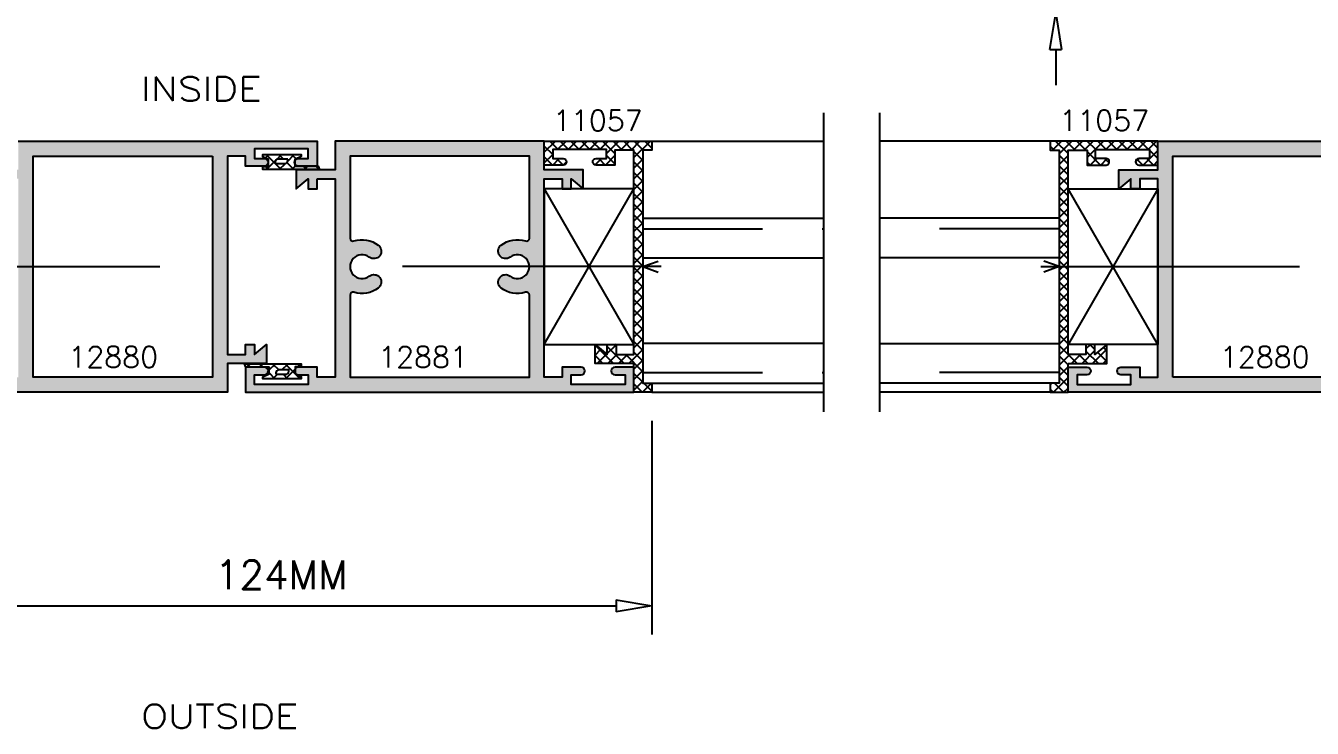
# Model space of a CAD drawing. Header units: centimetres. Extents: x -10126 to 3518, y -12053 to -9298.
# Drawn here: x 2364 to 2932, y -11195 to -10885 of the extents above; entities that cross this region are included whole.
import ezdxf
from ezdxf.enums import TextEntityAlignment as Align

# ---------------------------------------------------------------- set-up
doc = ezdxf.new("R2010")
doc.units = ezdxf.units.CM
doc.header["$LTSCALE"] = 100
doc.header["$MEASUREMENT"] = 0
doc.header["$PDMODE"] = 1
doc.linetypes.add('CENTER', pattern=[2, 1.25, -0.25, 0.25, -0.25])
doc.linetypes.add('DASHED', pattern=[0.75, 0.5, -0.25])
doc.layers.add('DEFPOINT', color=7, linetype='Continuous', plot=False)
doc.layers.add('TEXT', color=3, linetype='Continuous')
doc.layers.add('WINDOW', color=1, linetype='Continuous')
doc.layers.get('0').freeze()
doc.styles.add('ALUM18', font='romans.shx', dxfattribs={"width": 0.8, "height": 18})
doc.styles.add('ROMANS', font='romans')
doc.dimstyles.new('ALUM18', dxfattribs={"dimtxt": 18, "dimasz": 25, "dimexe": 12, "dimexo": 12, "dimgap": 7, "dimtad": 1, "dimlfac": 0.2, "dimdsep": 46, "dimtxsty": 'ALUM18', "dimblk1": 'CLOSEDBLANK', "dimblk2": 'CLOSEDBLANK', "dimsah": 1, "dimcen": 2.5, "dimclrd": 1, "dimclre": 1, "dimclrt": 3, "dimadec": 0, "dimazin": 0, "dimtfac": 1, "dimtofl": 0, "dimtmove": 1, "dimatfit": 3, "dimldrblk": 'CLOSEDBLANK', "dimfxl": 1, "dimtolj": 1, "dimtzin": 0, "dimarcsym": 0})
pattern_1 = [(314.9999999999999, (-2809.984550866036, 323.7678365984884), (2.651650429449554, 2.651650429449552), []), (44.99999999999999, (-2809.984550866036, 323.7678365984884), (-2.651650429449552, 2.651650429449555), [])]

# ---------------------------------------------------------------- blocks, each defined once
blk = doc.blocks.new('ARO')
at = {"color": 1, "linetype": 'CENTER'}
blk.add_line((2.842170943040401e-14, -3.067310509961317), (2.842170943040401e-14, 40.19827310055871), dxfattribs=at)
at = {"color": 1, "linetype": 'Continuous'}
for q in [(-0.9140273429306944, -2.552750716867024), (0.9140273429307513, -2.552750716867024)]:
    blk.add_line((2.842170943040401e-14, 0), q, dxfattribs=at)
blk = doc.blocks.new('11057')
blk.add_lwpolyline([(19.56915131221356, 0.1911317212763777), (19.56915131221356, 6.691131721276378), (16.36915131221357, 6.691131721276378), (18.06915131221359, 4.691131721276378), (16.36915131221352, 4.691131721276378), (16.36915131221357, 3.191131721276378), (18.06915131221356, 3.191131721276406), (18.06915131221356, 0.1911317212763777), (-16.1308486877864, 0.1911317212763777), (-16.13084868778637, 3.391131721276366), (-13.63136101949968, 3.391131721276366), (-13.63136101949968, 6.541131721276344, 1), (-14.73136101949967, 6.541131721276344), (-14.73136101949967, 4.791131721276372), (-16.23136101949967, 4.791131721276372), (-16.23136101949967, 9.291131721276344), (-16.23136101949967, 13.79113172127637), (-14.73136101949967, 13.79113172127637), (-14.73136101949967, 12.04113172127634, 1), (-13.63136101949965, 12.04113172127634), (-13.63136101949968, 15.19113172127638), (-17.6308486877864, 15.19113172127638), (-17.6308486877864, -2.808868278723622), (-16.13084868778643, -2.808868278723622), (-16.13084868778643, -1.308868278723622), (22.86915131221363, -1.308868278723622), (22.86915131221363, -2.808868278723622), (24.36915131221357, -2.808868278723622), (24.36915131221357, 0.1911317212763777)], format="xyb", close=True)
blk = doc.blocks.new('_CLOSEDBLANK')
at = {"color": 0, "linetype": 'ByBlock'}
for p, q in [((-1, 0.1666666666666667), (0, 0)), ((-1, 0.1666666666666667), (-1, -0.1666666666666667)), ((0, 0), (-1, -0.1666666666666667))]:
    blk.add_line(p, q, dxfattribs=at)
blk = doc.blocks.new('*D53')
at = {"color": 1, "lineweight": -2, "transparency": 16777216}
for p, q in [((507.1733595942205, 203.7181262749491), (507.1733595942205, 114.398125451653)), ((817.1733595942205, 203.7181262749491), (817.1733595942205, 114.398125451653)), ((522.1733595942205, 126.398125451653), (802.1733595942205, 126.398125451653))]:
    blk.add_line(p, q, dxfattribs=at)
at = {"layer": 'DEFPOINT', "color": 0, "transparency": 16777216}
for p in [(507.1733595942205, 215.7181262749491), (817.1733595942205, 215.7181262749491), (817.1733595942205, 126.398125451653)]:
    blk.add_point(p, dxfattribs=at)
at = {"color": 1, "lineweight": -2, "transparency": 16777216, "xscale": 15, "yscale": 15, "zscale": 15, "rotation": 180}
blk.add_blockref('_CLOSEDBLANK', (507.1733595942205, 126.398125451653), dxfattribs=at)
at = {"color": 1, "lineweight": -2, "transparency": 16777216, "xscale": 15, "yscale": 15, "zscale": 15}
blk.add_blockref('_CLOSEDBLANK', (817.1733595942205, 126.398125451653), dxfattribs=at)
at = {"color": 3, "transparency": 16777216, "insert": (662.1733595942205, 139.398125451653), "char_height": 12, "attachment_point": 5, "style": 'ROMANS'}
blk.add_mtext('\\A1;124MM', dxfattribs=at)
blk = doc.blocks.new('*D47')
at = {"color": 1, "lineweight": -2, "transparency": 16777216}
for p, q in [((986.0211488488567, 419.0568955038052), (986.0211488488567, 434.0568955038052)), ((1026.521148848857, 401.2068955038052), (1026.521148848857, 432.9211812180909)), ((923.9223294092662, 404.0568955038052), (998.0211488488567, 404.0568955038052)), ((986.0211488488567, 404.0568955038052), (986.0211488488567, 374.0568955038052)), ((986.0211488488567, 389.0568955038052), (1026.521148848857, 401.2068955038052)), ((986.0461733889388, 374.0568955038052), (998.0211488488567, 374.0568955038052)), ((986.0211488488567, 359.0568955038052), (986.0211488488567, 344.0568955038052))]:
    blk.add_line(p, q, dxfattribs=at)
at = {"layer": 'DEFPOINT', "color": 0, "transparency": 16777216}
for p in [(911.9223294092662, 404.0568955038052), (974.0461733889388, 374.0568955038052), (986.0211488488567, 374.0568955038052)]:
    blk.add_point(p, dxfattribs=at)
at = {"color": 1, "lineweight": -2, "transparency": 16777216, "xscale": 15, "yscale": 15, "zscale": 15}
for p, rotation in [((986.0211488488567, 404.0568955038052), 270), ((986.0211488488567, 374.0568955038052), 90)]:
    blk.add_blockref('_CLOSEDBLANK', p, dxfattribs=dict(at, rotation=rotation))
at = {"color": 3, "transparency": 16777216, "insert": (1013.521148848857, 417.0640383609482), "char_height": 12, "attachment_point": 5, "rotation": 90, "style": 'ROMANS'}
blk.add_mtext('\\A1;12', dxfattribs=at)
blk = doc.blocks.new('A$C28501ABB')
h = blk.add_hatch(color=256)
edge = h.paths.add_edge_path()
edge.add_line((614.6733595942205, 215.7181262749491), (514.6733595942205, 215.7181262749491))
edge.add_line((514.6733595942205, 215.7181262749491), (514.6733595942205, 226.2181262749491))
edge.add_line((514.6733595942205, 226.2181262749491), (522.5483620196756, 226.2181262749455))
edge.add_arc((522.5483595942187, 224.5931262749477), 1.624999999999565, -89.9999385179716, 89.99991448095972, ccw=False)
edge.add_line((522.5483613379474, 222.9681262749491), (518.4233595942205, 222.9681262749491))
edge.add_line((518.4233595942205, 222.9681262749491), (518.4233595942205, 218.9681262749491))
edge.add_line((518.4233595942205, 218.9681262749491), (529.6733595942205, 218.9681262749491))
edge.add_line((529.6733595942205, 218.9681262749491), (540.9233595942205, 218.9681262749491))
edge.add_line((540.9233595942205, 218.9681262749491), (540.9233595942205, 222.9681262749491))
edge.add_line((540.9233595942205, 222.9681262749491), (536.7983578504936, 222.9681262749491))
edge.add_arc((536.7983595942223, 224.5931262749477), 1.624999999999543, 90.00008551904028, 269.9999385179716, ccw=False)
edge.add_line((536.7983571687655, 226.2181262749455), (544.6733595942205, 226.2181262749491))
edge.add_line((544.6733595942205, 226.2181262749491), (544.6733595942205, 221.9681262749491))
edge.add_line((544.6733595942205, 221.9681262749491), (552.1733595942205, 221.9681262749491))
edge.add_line((552.1733595942205, 221.9681262749491), (552.1733595942205, 304.9681262749491))
edge.add_line((552.1733595942205, 304.9681262749491), (544.6733595942205, 304.9681262749491))
edge.add_line((544.6733595942205, 304.9681262749491), (544.6733595942205, 300.7181262749491))
edge.add_line((544.6733595942205, 300.7181262749491), (540.9233595942205, 300.7181262749491))
edge.add_line((540.9233595942205, 300.7181262749491), (540.9233595942205, 304.9681262749491))
edge.add_line((540.9233595942205, 304.9681262749491), (535.9233595942205, 300.7181262749455))
edge.add_line((535.9233595942205, 300.7181262749455), (535.9233595942205, 308.7181262749455))
edge.add_line((535.9233595942205, 308.7181262749455), (552.1733595942205, 308.7181262749491))
edge.add_line((552.1733595942205, 308.7181262749491), (552.1733595942205, 320.7181262749491))
edge.add_line((552.1733595942205, 320.7181262749491), (614.6733595942205, 320.7181262749455))
edge.add_line((614.6733595942205, 320.7181262749455), (677.1733595942205, 320.7181262749491))
edge.add_line((677.1733595942205, 320.7181262749491), (677.1733595942205, 310.2181262749491))
edge.add_line((677.1733595942205, 310.2181262749491), (669.2983571687655, 310.2181262749491))
edge.add_arc((669.2983595942223, 311.8431262749486), 1.625000000001355, 90.0000614820284, 269.9999144809597, ccw=False)
edge.add_line((669.2983578504936, 313.4681262749491), (673.4233595942205, 313.4681262749491))
edge.add_line((673.4233595942205, 313.4681262749491), (673.4233595942205, 317.4681262749491))
edge.add_line((673.4233595942205, 317.4681262749491), (662.1733595942205, 317.4681262749491))
edge.add_line((662.1733595942205, 317.4681262749491), (650.9233595942205, 317.4681262749491))
edge.add_line((650.9233595942205, 317.4681262749491), (650.9233595942205, 313.4681262749491))
edge.add_line((650.9233595942205, 313.4681262749491), (655.0483613379474, 313.4681262749491))
edge.add_arc((655.0483595942187, 311.8431262749486), 1.62500000000139, -89.99991448095972, 89.9999385179716, ccw=False)
edge.add_line((655.0483620196756, 310.2181262749491), (647.1733595942205, 310.2181262749455))
edge.add_line((647.1733595942205, 310.2181262749455), (647.1733595942205, 314.4681262749455))
edge.add_line((647.1733595942205, 314.4681262749455), (639.6733595942205, 314.4681262749455))
edge.add_line((639.6733595942205, 314.4681262749455), (639.6733595942205, 231.4681262749455))
edge.add_line((639.6733595942205, 231.4681262749455), (647.1733595942205, 231.4681262749455))
edge.add_line((647.1733595942205, 231.4681262749455), (647.1733595942205, 235.7181262749455))
edge.add_line((647.1733595942205, 235.7181262749455), (650.9233595942205, 235.7181262749491))
edge.add_line((650.9233595942205, 235.7181262749491), (650.9233595942205, 231.4681262749491))
edge.add_line((650.9233595942205, 231.4681262749491), (655.9233595942205, 235.7181262749491))
edge.add_line((655.9233595942205, 235.7181262749491), (655.9233595942205, 227.7181262749491))
edge.add_line((655.9233595942205, 227.7181262749491), (639.6733595942205, 227.7181262749455))
edge.add_line((639.6733595942205, 227.7181262749455), (639.6733595942205, 215.7181262749491))
edge.add_line((639.6733595942205, 215.7181262749491), (614.6733595942205, 215.7181262749491))
h.paths.add_polyline_path([(633.4233595942205, 314.4681262749455), (633.4233595942205, 221.9681262749491), (614.6733595942205, 221.9681262749491), (558.4233595942205, 221.9681262749491), (558.4233595942205, 314.4681262749491), (614.6733595942205, 314.4681262749455)], flags=16)
h = blk.add_hatch(color=256)
edge = h.paths.add_edge_path(flags=16)
edge.add_arc((700.8560501226111, 274.6744556617751), 3.124999999996565, -127.3801350518932, 52.619859667004675, ccw=False)
edge.add_arc((695.9233595942227, 268.2181262749526), 5.000000000003648, 52.6198649479257, 307.3801363632215)
edge.add_arc((700.8560501226086, 261.7617968881196), 3.125000000003144, -52.619864947891074, 127.38013295390621, ccw=False)
edge.add_arc((695.9233595942203, 268.2181262749575), 11.25000000001535, 252.5423968763038, 307.3801350519859, ccw=False)
edge.add_arc((692.1733595942196, 256.2938862572307), 1.249999999999152, 72.54239687622199, 179.9999999999453)
edge.add_line((690.9233595942205, 256.2938862572319), (690.9233595942205, 221.9681262749491))
edge.add_line((690.9233595942205, 221.9681262749491), (709.6733595942205, 221.9681262749491))
edge.add_line((709.6733595942205, 221.9681262749491), (765.9233595942205, 221.9681262749491))
edge.add_line((765.9233595942205, 221.9681262749491), (765.9233595942205, 256.2938862572319))
edge.add_arc((764.6733595942227, 256.2938862572288), 1.24999999999784, 1.38092050938149e-10, 107.4576031238577)
edge.add_arc((760.9233595942208, 268.2181262749539), 11.25000000001539, 232.61986494801408, 287.45760312369623, ccw=False)
edge.add_arc((755.9906690658324, 261.761796888116), 3.125000000003157, 52.61986704609387, 232.6198649478911, ccw=False)
edge.add_arc((760.9233595942184, 268.2181262749489), 5.000000000003668, 232.6198636367785, 487.3801350520742)
edge.add_arc((755.9906690658299, 274.6744556617715), 3.124999999996459, 127.3801403329953, 307.38013505189315, ccw=False)
edge.add_arc((760.9233595942137, 268.2181262749393), 11.25000000000147, 72.5423968762438, 127.3801365188979, ccw=False)
edge.add_arc((764.6733595942201, 280.1423662926512), 1.250000000000478, 252.5423968763066, 360.0000000000286)
edge.add_line((765.9233595942205, 280.1423662926518), (765.9233595942205, 314.4681262749491))
edge.add_line((765.9233595942205, 314.4681262749491), (709.6733595942205, 314.4681262749491))
edge.add_line((709.6733595942205, 314.4681262749491), (690.9233595942205, 314.4681262749491))
edge.add_line((690.9233595942205, 314.4681262749491), (690.9233595942205, 280.1423662926518))
edge.add_arc((692.1733595942196, 280.142366292653), 1.249999999999091, 180.0000000000547, 287.457603123778)
edge.add_arc((695.9233595942273, 268.218126274943), 11.25000000000145, 52.61986348110207, 107.4576031237562, ccw=False)
edge = h.paths.add_edge_path()
edge.add_line((677.1733595942205, 304.9681262749491), (684.6733595942205, 304.9681262749491))
edge.add_line((684.6733595942205, 304.9681262749491), (684.6733595942205, 221.9681262749491))
edge.add_line((684.6733595942205, 221.9681262749491), (677.1733595942205, 221.9681262749491))
edge.add_line((677.1733595942205, 221.9681262749491), (677.1733595942205, 226.2181262749491))
edge.add_line((677.1733595942205, 226.2181262749491), (669.2983571687655, 226.2181262749491))
edge.add_arc((669.2983595942223, 224.5931262749495), 1.625000000001384, 90.00008551904025, 269.9999385179716)
edge.add_line((669.2983578504936, 222.9681262749491), (673.4233595942205, 222.9681262749491))
edge.add_line((673.4233595942205, 222.9681262749491), (673.4233595942205, 218.9681262749491))
edge.add_line((673.4233595942205, 218.9681262749491), (662.1733595942205, 218.9681262749491))
edge.add_line((662.1733595942205, 218.9681262749491), (650.9233595942205, 218.9681262749491))
edge.add_line((650.9233595942205, 218.9681262749491), (650.9233595942205, 222.9681262749491))
edge.add_line((650.9233595942205, 222.9681262749491), (655.0483613379474, 222.9681262749491))
edge.add_arc((655.0483595942187, 224.5931262749495), 1.625000000001362, 270.0000614820284, 449.9999144809597)
edge.add_line((655.0483620196756, 226.2181262749491), (647.1733595942205, 226.2181262749455))
edge.add_line((647.1733595942205, 226.2181262749455), (647.1733595942205, 215.7181262749491))
edge.add_line((647.1733595942205, 215.7181262749491), (709.6733595942205, 215.7181262749491))
edge.add_line((709.6733595942205, 215.7181262749491), (809.6733595942205, 215.7181262749491))
edge.add_line((809.6733595942205, 215.7181262749491), (809.6733595942205, 226.2181262749491))
edge.add_line((809.6733595942205, 226.2181262749491), (801.7983571687655, 226.2181262749491))
edge.add_arc((801.7983595942223, 224.5931262749495), 1.625000000001384, 90.00008551904025, 269.9999385179716)
edge.add_line((801.7983578504936, 222.9681262749491), (805.9233595942205, 222.9681262749491))
edge.add_line((805.9233595942205, 222.9681262749491), (805.9233595942205, 218.9681262749491))
edge.add_line((805.9233595942205, 218.9681262749491), (794.6733595942205, 218.9681262749491))
edge.add_line((794.6733595942205, 218.9681262749491), (783.4233595942205, 218.9681262749491))
edge.add_line((783.4233595942205, 218.9681262749491), (783.4233595942205, 222.9681262749491))
edge.add_line((783.4233595942205, 222.9681262749491), (787.5483613379474, 222.9681262749491))
edge.add_arc((787.5483595942187, 224.5931262749495), 1.625000000001362, 270.0000614820284, 449.9999144809597)
edge.add_line((787.5483620196756, 226.2181262749491), (779.6733595942205, 226.2181262749491))
edge.add_line((779.6733595942205, 226.2181262749491), (779.6733595942205, 221.9681262749491))
edge.add_line((779.6733595942205, 221.9681262749491), (772.1733595942205, 221.9681262749491))
edge.add_line((772.1733595942205, 221.9681262749491), (772.1733595942205, 304.9681262749491))
edge.add_line((772.1733595942205, 304.9681262749491), (779.6733595942205, 304.9681262749491))
edge.add_line((779.6733595942205, 304.9681262749491), (779.6733595942205, 300.7181262749491))
edge.add_line((779.6733595942205, 300.7181262749491), (783.4233595942205, 300.7181262749491))
edge.add_line((783.4233595942205, 300.7181262749491), (783.4233595942205, 304.9681262749491))
edge.add_line((783.4233595942205, 304.9681262749491), (788.4233595942205, 300.7181262749491))
edge.add_line((788.4233595942205, 300.7181262749491), (788.4233595942205, 308.7181262749491))
edge.add_line((788.4233595942205, 308.7181262749491), (772.1733595942205, 308.7181262749491))
edge.add_line((772.1733595942205, 308.7181262749491), (772.1733595942205, 320.7181262749491))
edge.add_line((772.1733595942205, 320.7181262749491), (709.6733595942205, 320.7181262749491))
edge.add_line((709.6733595942205, 320.7181262749491), (684.6733595942205, 320.7181262749491))
edge.add_line((684.6733595942205, 320.7181262749491), (684.6733595942205, 308.7181262749491))
edge.add_line((684.6733595942205, 308.7181262749491), (668.4233595942205, 308.7181262749491))
edge.add_line((668.4233595942205, 308.7181262749491), (668.4233595942205, 300.7181262749491))
edge.add_line((668.4233595942205, 300.7181262749491), (673.4233595942205, 304.9681262749491))
edge.add_line((673.4233595942205, 304.9681262749491), (673.4233595942205, 300.7181262749491))
edge.add_line((673.4233595942205, 300.7181262749491), (677.1733595942205, 300.7181262749491))
edge.add_line((677.1733595942205, 300.7181262749491), (677.1733595942205, 304.9681262749491))
h = blk.add_hatch()
h.set_pattern_fill('ANSI37', color=41, scale=25, angle=-1.343291549938327e-14, style=0)
h.set_pattern_definition([(44.99999999999999, (-2526.388313559903, 987.2342237603461), (-2.20970869120796, 2.209708691207962), []), (135, (-2526.388313559903, 987.2342237603461), (-2.209708691207962, -2.20970869120796), [])])
edge = h.paths.add_edge_path()
edge.add_line((809.6733595942146, 227.7181262749446), (793.4233595942146, 227.7181262749446))
edge.add_line((793.4233595942146, 227.7181262749446), (793.4233595942146, 235.7181262749446))
edge.add_line((793.4233595942146, 235.7181262749446), (798.4233595942146, 231.4681262749445))
edge.add_line((798.4233595942146, 231.4681262749445), (798.4233595942146, 235.7181262749447))
edge.add_line((798.4233595942146, 235.7181262749447), (802.1733595942146, 235.7181262749446))
edge.add_line((802.1733595942146, 235.7181262749446), (802.1733595942145, 231.4681262749446))
edge.add_line((802.1733595942145, 231.4681262749446), (809.6733595942146, 231.4681262749446))
edge.add_line((809.6733595942146, 231.4681262749446), (809.6733595942146, 316.9681262749445))
edge.add_line((809.6733595942146, 316.9681262749445), (801.6733595942146, 316.9681262749444))
edge.add_line((801.6733595942146, 316.9681262749444), (801.6733595942146, 310.7194071042277))
edge.add_line((801.6733595942146, 310.7194071042277), (793.7983595942146, 310.7194071042277))
edge.add_arc((793.7983595942146, 312.0944071042277), 1.375, 90, 270, ccw=False)
edge.add_line((793.7983595942146, 313.4694071042277), (798.1733595942146, 313.4694071042277))
edge.add_line((798.1733595942146, 313.4694071042277), (798.1733595942146, 317.2194071042277))
edge.add_line((798.1733595942146, 317.2194071042277), (786.9233595942146, 317.2194071042277))
edge.add_line((786.9233595942146, 317.2194071042277), (775.6733595942146, 317.2194071042277))
edge.add_line((775.6733595942146, 317.2194071042277), (775.6733595942146, 313.4694071042277))
edge.add_line((775.6733595942146, 313.4694071042277), (780.0483595942146, 313.4694071042277))
edge.add_arc((780.0483595942146, 312.0944071042277), 1.375, -90, 90, ccw=False)
edge.add_line((780.0483595942146, 310.7194071042276), (772.1733595942146, 310.7194071042277))
edge.add_line((772.1733595942146, 310.7194071042277), (772.1733595942146, 320.7181262749445))
edge.add_line((772.1733595942146, 320.7181262749445), (817.1733595942146, 320.7181262749445))
edge.add_line((817.1733595942146, 320.7181262749445), (817.1733595942146, 316.9681262749446))
edge.add_line((817.1733595942146, 316.9681262749446), (813.4233595942146, 316.9681262749446))
edge.add_line((813.4233595942146, 316.9681262749446), (813.4233595942146, 219.4681262749444))
edge.add_line((813.4233595942146, 219.4681262749444), (817.1733595942146, 219.4681262749444))
edge.add_line((817.1733595942146, 219.4681262749444), (817.1733595942146, 215.7181262749446))
edge.add_line((817.1733595942146, 215.7181262749446), (809.6733595942146, 215.7181262749446))
edge.add_line((809.6733595942146, 215.7181262749446), (809.6733595942146, 227.7181262749446))
h = blk.add_hatch()
h.set_pattern_fill('ANSI37', color=41, scale=25, angle=-1.343291549938327e-14, style=0)
h.set_pattern_definition([(44.99999999999999, (-2637.43065406158, 987.2342237603461), (-2.20970869120796, 2.209708691207962), []), (135, (-2637.43065406158, 987.2342237603461), (-2.209708691207962, -2.20970869120796), [])])
edge = h.paths.add_edge_path()
edge.add_line((991.2007904514671, 227.718126274941), (1007.450790451467, 227.7181262749409))
edge.add_line((1007.450790451467, 227.7181262749409), (1007.450790451467, 235.7181262749409))
edge.add_line((1007.450790451467, 235.7181262749409), (1002.450790451467, 231.4681262749409))
edge.add_line((1002.450790451467, 231.4681262749409), (1002.450790451467, 235.7181262749411))
edge.add_line((1002.450790451467, 235.7181262749411), (998.7007904514671, 235.7181262749409))
edge.add_line((998.7007904514671, 235.7181262749409), (998.7007904514672, 231.468126274941))
edge.add_line((998.7007904514672, 231.468126274941), (991.2007904514671, 231.468126274941))
edge.add_line((991.2007904514671, 231.468126274941), (991.2007904514671, 316.9681262749409))
edge.add_line((991.2007904514671, 316.9681262749409), (999.2007904514671, 316.9681262749408))
edge.add_line((999.2007904514671, 316.9681262749408), (999.2007904514671, 310.719407104224))
edge.add_line((999.2007904514671, 310.719407104224), (1007.075790451467, 310.719407104224))
edge.add_arc((1007.075790451467, 312.094407104224), 1.375, 270, 450)
edge.add_line((1007.075790451467, 313.469407104224), (1002.700790451467, 313.469407104224))
edge.add_line((1002.700790451467, 313.469407104224), (1002.700790451467, 317.219407104224))
edge.add_line((1002.700790451467, 317.219407104224), (1013.950790451467, 317.219407104224))
edge.add_line((1013.950790451467, 317.219407104224), (1025.200790451467, 317.219407104224))
edge.add_line((1025.200790451467, 317.219407104224), (1025.200790451467, 313.469407104224))
edge.add_line((1025.200790451467, 313.469407104224), (1020.825790451467, 313.469407104224))
edge.add_arc((1020.825790451467, 312.094407104224), 1.375, 90, 270)
edge.add_line((1020.825790451467, 310.719407104224), (1028.700790451467, 310.719407104224))
edge.add_line((1028.700790451467, 310.719407104224), (1028.700790451467, 320.7181262749409))
edge.add_line((1028.700790451467, 320.7181262749409), (983.7007904514671, 320.7181262749409))
edge.add_line((983.7007904514671, 320.7181262749409), (983.7007904514671, 316.9681262749409))
edge.add_line((983.7007904514671, 316.9681262749409), (987.4507904514671, 316.9681262749409))
edge.add_line((987.4507904514671, 316.9681262749409), (987.4507904514671, 219.4681262749408))
edge.add_line((987.4507904514671, 219.4681262749408), (983.7007904514671, 219.4681262749408))
edge.add_line((983.7007904514671, 219.4681262749408), (983.7007904514671, 215.7181262749409))
edge.add_line((983.7007904514671, 215.7181262749409), (991.2007904514671, 215.7181262749409))
edge.add_line((991.2007904514671, 215.7181262749409), (991.2007904514671, 227.718126274941))
h = blk.add_hatch(color=256)
h.paths.add_polyline_path([(1034.950790451461, 221.9681262749491), (1034.950790451461, 314.4681262749491), (1053.700790451461, 314.4681262749491), (1109.950790451461, 314.4681262749491), (1109.950790451461, 221.9681262749491), (1053.700790451461, 221.9681262749491)], flags=16)
edge = h.paths.add_edge_path()
edge.add_line((1053.700790451461, 320.7181262749491), (1153.700790451461, 320.7181262749491))
edge.add_line((1153.700790451461, 320.7181262749491), (1153.700790451461, 310.2181262749491))
edge.add_line((1153.700790451461, 310.2181262749491), (1145.825788026064, 310.2181262749491))
edge.add_arc((1145.825790451492, 311.8431262749486), 1.625000000001355, 90.0000614830546, 269.9999144819859, ccw=False)
edge.add_line((1145.825788707734, 313.4681262749491), (1149.950790451461, 313.4681262749491))
edge.add_line((1149.950790451461, 313.4681262749491), (1149.950790451461, 317.4681262749491))
edge.add_line((1149.950790451461, 317.4681262749491), (1138.700790451461, 317.4681262749491))
edge.add_line((1138.700790451461, 317.4681262749491), (1127.450790451461, 317.4681262749491))
edge.add_line((1127.450790451461, 317.4681262749491), (1127.450790451461, 313.4681262749491))
edge.add_line((1127.450790451461, 313.4681262749491), (1131.575792195246, 313.4681262749491))
edge.add_arc((1131.575790451489, 311.8431262749486), 1.62500000000139, -89.99991448198591, 89.99993851694552, ccw=False)
edge.add_line((1131.575792876916, 310.2181262749491), (1123.700790451461, 310.2181262749491))
edge.add_line((1123.700790451461, 310.2181262749491), (1123.700790451461, 314.4681262749491))
edge.add_line((1123.700790451461, 314.4681262749491), (1116.200790451461, 314.4681262749491))
edge.add_line((1116.200790451461, 314.4681262749491), (1116.200790451461, 231.4681262749491))
edge.add_line((1116.200790451461, 231.4681262749491), (1123.700790451461, 231.4681262749491))
edge.add_line((1123.700790451461, 231.4681262749491), (1123.700790451461, 235.7181262749491))
edge.add_line((1123.700790451461, 235.7181262749491), (1127.450790451461, 235.7181262749491))
edge.add_line((1127.450790451461, 235.7181262749491), (1127.450790451461, 231.4681262749491))
edge.add_line((1127.450790451461, 231.4681262749491), (1132.450790451461, 235.7181262749491))
edge.add_line((1132.450790451461, 235.7181262749491), (1132.450790451461, 227.7181262749491))
edge.add_line((1132.450790451461, 227.7181262749491), (1116.200790451461, 227.7181262749491))
edge.add_line((1116.200790451461, 227.7181262749491), (1116.200790451461, 215.7181262749491))
edge.add_line((1116.200790451461, 215.7181262749491), (1053.700790451461, 215.7181262749491))
edge.add_line((1053.700790451461, 215.7181262749491), (991.2007904514612, 215.7181262749491))
edge.add_line((991.2007904514612, 215.7181262749491), (991.2007904514612, 226.2181262749455))
edge.add_line((991.2007904514612, 226.2181262749455), (999.0757928769162, 226.2181262749491))
edge.add_arc((999.0757904514885, 224.5931262749495), 1.625000000001384, -89.99993851694552, 89.99991448198591, ccw=False)
edge.add_line((999.0757921952463, 222.9681262749491), (994.9507904514612, 222.9681262749491))
edge.add_line((994.9507904514612, 222.9681262749491), (994.9507904514612, 218.9681262749491))
edge.add_line((994.9507904514612, 218.9681262749491), (1006.200790451461, 218.9681262749491))
edge.add_line((1006.200790451461, 218.9681262749491), (1017.450790451461, 218.9681262749491))
edge.add_line((1017.450790451461, 218.9681262749491), (1017.450790451461, 222.9681262749491))
edge.add_line((1017.450790451461, 222.9681262749491), (1013.325788707734, 222.9681262749491))
edge.add_arc((1013.325790451492, 224.5931262749495), 1.625000000001362, 90.00008551801409, 269.99993851694546, ccw=False)
edge.add_line((1013.325788026064, 226.2181262749491), (1021.200790451461, 226.2181262749491))
edge.add_line((1021.200790451461, 226.2181262749491), (1021.200790451461, 221.9681262749491))
edge.add_line((1021.200790451461, 221.9681262749491), (1028.700790451461, 221.9681262749491))
edge.add_line((1028.700790451461, 221.9681262749491), (1028.700790451461, 304.9681262749491))
edge.add_line((1028.700790451461, 304.9681262749491), (1021.200790451461, 304.9681262749491))
edge.add_line((1021.200790451461, 304.9681262749491), (1021.200790451461, 300.7181262749491))
edge.add_line((1021.200790451461, 300.7181262749491), (1017.450790451461, 300.7181262749491))
edge.add_line((1017.450790451461, 300.7181262749491), (1017.450790451461, 304.9681262749491))
edge.add_line((1017.450790451461, 304.9681262749491), (1012.450790451461, 300.7181262749491))
edge.add_line((1012.450790451461, 300.7181262749491), (1012.450790451461, 308.7181262749491))
edge.add_line((1012.450790451461, 308.7181262749491), (1028.700790451461, 308.7181262749491))
edge.add_line((1028.700790451461, 308.7181262749491), (1028.700790451461, 320.7181262749491))
edge.add_line((1028.700790451461, 320.7181262749491), (1053.700790451461, 320.7181262749491))
at = {"linetype": 'Continuous'}
h = blk.add_hatch(dxfattribs=at)
h.set_pattern_fill('U', color=11, scale=3.75, angle=-45.00000000000003, style=0, double=1, pattern_type=0)
h.set_pattern_definition(pattern_1)
edge = h.paths.add_edge_path(flags=16)
edge.add_line((664.9082825306978, 313.2108998651656), (660.84430276489, 313.2108998651656))
edge.add_arc((660.84430276489, 311.9608998651656), 1.25, 90, 180)
edge.add_line((659.59430276489, 311.9608998651656), (659.59430276489, 311.39144464729))
edge.add_line((659.59430276489, 311.39144464729), (663.6582825306978, 311.39144464729))
edge.add_arc((663.6582825306978, 312.64144464729), 1.25, 270, 360)
edge.add_line((664.9082825306978, 312.64144464729), (664.9082825306978, 313.2108998651656))
edge = h.paths.add_edge_path()
edge.add_line((654.3864035948354, 309.497977031393), (654.3864035948354, 310.1177462377946))
edge.add_line((654.3864035948354, 310.1177462377946), (656.8301957833755, 310.1177462377946))
edge.add_line((656.8301957833755, 310.1177462377946), (656.8301957833755, 312.9538475689169))
edge.add_line((656.8301957833755, 312.9538475689169), (654.4412350473285, 314.1198622831562))
edge.add_line((654.4412350473285, 314.1198622831562), (654.4412350473285, 315.122977031393))
edge.add_line((654.4412350473285, 315.122977031393), (670.4229939591896, 315.122977031393))
edge.add_line((670.4229939591896, 315.122977031393), (670.4229939591896, 314.2607228779943))
edge.add_line((670.4229939591896, 314.2607228779943), (667.8095570869918, 312.9851448403624))
edge.add_line((667.8095570869918, 312.9851448403624), (667.8095570869918, 310.2160992801491))
edge.add_line((667.8095570869918, 310.2160992801491), (677.5826434795454, 310.2160992801491))
edge.add_line((677.5826434795454, 310.2160992801491), (678.1452088580409, 308.7912689404602))
edge.add_line((678.1452088580409, 308.7912689404602), (654.3864035948354, 308.7912689404602))
edge.add_line((654.3864035948354, 308.7912689404602), (654.3864035948354, 310.1177462377946))
h = blk.add_hatch(dxfattribs=at)
h.set_pattern_fill('U', color=11, scale=3.75, angle=-45.00000000000003, style=0, double=1, pattern_type=0)
h.set_pattern_definition(pattern_1)
edge = h.paths.add_edge_path(flags=16)
edge.add_line((659.9559464757622, 223.2212986951472), (664.0199262416281, 223.2212986951472))
edge.add_arc((664.0199262416281, 224.4712986951472), 1.25, 270, 360)
edge.add_line((665.2699262416281, 224.4712986951472), (665.2699262416281, 225.0407539130229))
edge.add_line((665.2699262416281, 225.0407539130229), (661.2059464757622, 225.0407539130229))
edge.add_arc((661.2059464757622, 223.7907539130229), 1.25, 90, 180)
edge.add_line((659.9559464757622, 223.7907539130229), (659.9559464757622, 223.2212986951472))
edge = h.paths.add_edge_path()
edge.add_line((670.4778254116827, 226.9342215289198), (670.4778254116827, 226.3144523225183))
edge.add_line((670.4778254116827, 226.3144523225183), (668.0340332231426, 226.3144523225183))
edge.add_line((668.0340332231426, 226.3144523225183), (668.0340332231426, 223.4783509913959))
edge.add_line((668.0340332231426, 223.4783509913959), (670.4229939591896, 222.3123362771566))
edge.add_line((670.4229939591896, 222.3123362771566), (670.4229939591896, 221.3092215289198))
edge.add_line((670.4229939591896, 221.3092215289198), (654.4412350473285, 221.3092215289198))
edge.add_line((654.4412350473285, 221.3092215289198), (654.4412350473285, 222.1714756823185))
edge.add_line((654.4412350473285, 222.1714756823185), (657.0546719194681, 223.4470537199504))
edge.add_line((657.0546719194681, 223.4470537199504), (657.0546719194681, 226.2160992801491))
edge.add_line((657.0546719194681, 226.2160992801491), (647.2815855269728, 226.2160992801455))
edge.add_line((647.2815855269728, 226.2160992801455), (646.7190201484191, 227.640929619849))
edge.add_line((646.7190201484191, 227.640929619849), (670.4778254116827, 227.6409296198526))
edge.add_line((670.4778254116827, 227.6409296198526), (670.4778254116827, 226.3144523225183))
at = {"color": 1, "linetype": 'CENTER'}
for p, q in [((888.9461463219777, 332.4794935909285), (888.9461463219777, 200.8768995004921)), ((912.3678786230448, 332.4794935909285), (912.3678786230448, 200.8768995004921))]:
    blk.add_line(p, q, dxfattribs=at)
at = {"color": 1}
for p, q in [((817.1733595942205, 320.7181262749491), (888.9461463219777, 320.7181262749491)), ((983.7007904514612, 320.7181262749455), (912.3678786230448, 320.7181262749491)), ((772.1733595942205, 300.7181262749491), (809.6733595942205, 235.7181262749491)), ((772.1733595942205, 235.7181262749491), (809.6733595942205, 300.7181262749491)), ((1028.700790451461, 235.7181262749491), (991.2007904514612, 300.7181262749455)), ((1028.700790451461, 300.7181262749491), (991.2007904514612, 235.7181262749455)), ((813.4233595942205, 288.4681262749491), (888.9461463219777, 288.4681262749491)), ((987.4507904514612, 288.4681262749455), (912.3678786230448, 288.4681262749491)), ((813.4233595942205, 271.8744580817856), (888.9461463219777, 271.8744580817856)), ((987.4507904514612, 271.874458081782), (912.3678786230448, 271.8744580817856)), ((888.9461463219777, 236.061794468098), (813.4233595942205, 236.061794468098)), ((912.3678786230448, 236.061794468098), (987.4507904514612, 236.0617944680944)), ((817.1733595942205, 219.4681262749491), (888.9461463219777, 219.4681262749491)), ((817.1733595942205, 215.7181262749491), (888.9461463219777, 215.7181262749491)), ((983.7007904514612, 219.4681262749491), (912.3678786230448, 219.4681262749491)), ((983.7007904514612, 215.7181262749491), (912.3678786230448, 215.7181262749491))]:
    blk.add_line(p, q, dxfattribs=at)
at = {"color": 1, "linetype": 'DASHED'}
for p, q in [((813.4233595942205, 283.9681262749491), (888.9461463219777, 283.9681262749491)), ((987.4507904514612, 283.9681262749455), (912.3678786230448, 283.9681262749491)), ((813.4233595942205, 223.9681262749491), (888.9461463219777, 223.9681262749491)), ((987.4507904514612, 223.9681262749491), (912.3678786230448, 223.9681262749491))]:
    blk.add_line(p, q, dxfattribs=at)
at = {"color": 10}
blk.add_line((670.4229939591896, 221.3092215289198), (670.4229939591896, 222.0033656901051), dxfattribs=at)
at = {"color": 7}
for points in [[(552.1733595942205, 320.7181262749491), (614.6733595942205, 320.7181262749455), (677.1733595942205, 320.7181262749491), (677.1733595942205, 310.2181262749491), (669.2983571687655, 310.2181262749491, -0.9999987171745056), (669.2983578504936, 313.4681262749491), (673.4233595942205, 313.4681262749491), (673.4233595942205, 317.4681262749491), (662.1733595942205, 317.4681262749491), (650.9233595942205, 317.4681262749491), (650.9233595942205, 313.4681262749491), (655.0483613379474, 313.4681262749491, -0.9999987171745061), (655.0483620196756, 310.2181262749491), (647.1733595942205, 310.2181262749455), (647.1733595942205, 314.4681262749455), (639.6733595942205, 314.4681262749455), (639.6733595942205, 231.4681262749455), (647.1733595942205, 231.4681262749455), (647.1733595942205, 235.7181262749455), (650.9233595942205, 235.7181262749491), (650.9233595942205, 231.4681262749491), (655.9233595942205, 235.7181262749491), (655.9233595942205, 227.7181262749491), (639.6733595942205, 227.7181262749455), (639.6733595942205, 215.7181262749491), (614.6733595942205, 215.7181262749491), (514.6733595942205, 215.7181262749491)], [(1116.200790451461, 215.7181262749491), (1053.700790451461, 215.7181262749491), (991.2007904514612, 215.7181262749491), (991.2007904514612, 226.2181262749455), (999.0757928769162, 226.2181262749491, -0.9999987171745056), (999.0757921952463, 222.9681262749491), (994.9507904514612, 222.9681262749491), (994.9507904514612, 218.9681262749491), (1006.200790451461, 218.9681262749491), (1017.450790451461, 218.9681262749491), (1017.450790451461, 222.9681262749491), (1013.325788707734, 222.9681262749491, -0.9999987171745061), (1013.325788026064, 226.2181262749491), (1021.200790451461, 226.2181262749491), (1021.200790451461, 221.9681262749491), (1028.700790451461, 221.9681262749491), (1028.700790451461, 304.9681262749491), (1021.200790451461, 304.9681262749491), (1021.200790451461, 300.7181262749491), (1017.450790451461, 300.7181262749491), (1017.450790451461, 304.9681262749491), (1012.450790451461, 300.7181262749491), (1012.450790451461, 308.7181262749491), (1028.700790451461, 308.7181262749491), (1028.700790451461, 320.7181262749491), (1053.700790451461, 320.7181262749491), (1153.700790451461, 320.7181262749491)]]:
    blk.add_lwpolyline(points, format="xyb", dxfattribs=at)
for points in [[(677.1733595942205, 304.9681262749491), (684.6733595942205, 304.9681262749491), (684.6733595942205, 221.9681262749491), (677.1733595942205, 221.9681262749491), (677.1733595942205, 226.2181262749491), (669.2983571687655, 226.2181262749491, 0.9999987171745061), (669.2983578504936, 222.9681262749491), (673.4233595942205, 222.9681262749491), (673.4233595942205, 218.9681262749491), (662.1733595942205, 218.9681262749491), (650.9233595942205, 218.9681262749491), (650.9233595942205, 222.9681262749491), (655.0483613379474, 222.9681262749491, 0.9999987171745056), (655.0483620196756, 226.2181262749491), (647.1733595942205, 226.2181262749455), (647.1733595942205, 215.7181262749491), (709.6733595942205, 215.7181262749491), (809.6733595942205, 215.7181262749491), (809.6733595942205, 226.2181262749491), (801.7983571687655, 226.2181262749491, 0.9999987171745061), (801.7983578504936, 222.9681262749491), (805.9233595942205, 222.9681262749491), (805.9233595942205, 218.9681262749491), (794.6733595942205, 218.9681262749491), (783.4233595942205, 218.9681262749491), (783.4233595942205, 222.9681262749491), (787.5483613379474, 222.9681262749491, 0.9999987171745058), (787.5483620196756, 226.2181262749491), (779.6733595942205, 226.2181262749491), (779.6733595942205, 221.9681262749491), (772.1733595942205, 221.9681262749491), (772.1733595942205, 304.9681262749491), (779.6733595942205, 304.9681262749491), (779.6733595942205, 300.7181262749491), (783.4233595942205, 300.7181262749491), (783.4233595942205, 304.9681262749491), (788.4233595942205, 300.7181262749491), (788.4233595942205, 308.7181262749491), (772.1733595942205, 308.7181262749491), (772.1733595942205, 320.7181262749491), (709.6733595942205, 320.7181262749491), (684.6733595942205, 320.7181262749491), (684.6733595942205, 308.7181262749491), (668.4233595942205, 308.7181262749491), (668.4233595942205, 300.7181262749491), (673.4233595942205, 304.9681262749491), (673.4233595942205, 300.7181262749491), (677.1733595942205, 300.7181262749491)], [(702.7532390162523, 277.1576590972236, -0.9999999539136993), (698.9588614578533, 272.1912520514579, 2.022463529057068), (698.9588615487737, 264.2450005679111, -0.9999999816897244), (702.7532387873798, 259.2785932778042, -0.243948179118802), (692.5483595942205, 257.4863102590007, 0.5065479601867404), (690.9233595942205, 256.2938862572319), (690.9233595942205, 221.9681262749491), (709.6733595942205, 221.9681262749491), (765.9233595942205, 221.9681262749491), (765.9233595942205, 256.2938862572319, 0.5065479601867403), (764.2983595942205, 257.486310258997, -0.243948179118802), (754.0934804010612, 259.2785932778006, -0.9999999816897244), (757.8878576396673, 264.2450005679075, 2.022463529057068), (757.8878577305877, 272.1912520514543, -0.9999999539136993), (754.0934801721887, 277.1576590972199, -0.2439481859005956), (764.2983595942205, 278.9499422908793, 0.5065479601867403), (765.9233595942205, 280.1423662926518), (765.9233595942205, 314.4681262749491), (709.6733595942205, 314.4681262749491), (690.9233595942205, 314.4681262749491), (690.9233595942205, 280.1423662926518, 0.5065479601867406), (692.5483595942205, 278.949942290883, -0.2439481859005956)]]:
    blk.add_lwpolyline(points, format="xyb", close=True, dxfattribs=at)
for points in [[(633.4233595942205, 314.4681262749455), (633.4233595942205, 221.9681262749491), (614.6733595942205, 221.9681262749491), (558.4233595942205, 221.9681262749491), (558.4233595942205, 314.4681262749491), (614.6733595942205, 314.4681262749455)], [(1034.950790451461, 221.9681262749491), (1034.950790451461, 314.4681262749491), (1053.700790451461, 314.4681262749491), (1109.950790451461, 314.4681262749491), (1109.950790451461, 221.9681262749491), (1053.700790451461, 221.9681262749491)]]:
    blk.add_lwpolyline(points, close=True, dxfattribs=at)
at = {"color": 11}
for points in [[(654.3864035948354, 309.497977031393), (654.3864035948354, 310.1177462377946), (656.8301957833755, 310.1177462377946), (656.8301957833755, 312.9538475689169), (654.4412350473285, 314.1198622831562), (654.4412350473285, 315.122977031393), (670.4229939591896, 315.122977031393), (670.4229939591896, 314.2607228779943), (667.8095570869918, 312.9851448403624), (667.8095570869918, 310.2160992801491), (677.5826434795454, 310.2160992801491), (678.1452088580409, 308.7912689404602), (654.3864035948354, 308.7912689404602), (654.3864035948354, 310.1177462377946)], [(670.4778254116827, 226.9342215289198), (670.4778254116827, 226.3144523225183), (668.0340332231426, 226.3144523225183), (668.0340332231426, 223.4783509913959), (670.4229939591896, 222.3123362771566), (670.4229939591896, 221.3092215289198), (654.4412350473285, 221.3092215289198), (654.4412350473285, 222.1714756823185), (657.0546719194681, 223.4470537199504), (657.0546719194681, 226.2160992801491), (647.2815855269728, 226.2160992801455), (646.7190201484191, 227.640929619849), (670.4778254116827, 227.6409296198526), (670.4778254116827, 226.3144523225183)]]:
    blk.add_lwpolyline(points, dxfattribs=at)
for points in [[(664.9082825306978, 313.2108998651656), (660.84430276489, 313.2108998651656, 0.4142135623730953), (659.59430276489, 311.9608998651656), (659.59430276489, 311.39144464729), (663.6582825306978, 311.39144464729, 0.4142135623730949), (664.9082825306978, 312.64144464729)], [(659.9559464757622, 223.2212986951472), (664.0199262416281, 223.2212986951472, 0.4142135623730953), (665.2699262416281, 224.4712986951472), (665.2699262416281, 225.0407539130229), (661.2059464757622, 225.0407539130229, 0.4142135623730949), (659.9559464757622, 223.7907539130229)]]:
    blk.add_lwpolyline(points, format="xyb", close=True, dxfattribs=at)
at = {"color": 1}
for points in [[(809.6733595942205, 300.7181262749491), (772.1733595942205, 300.7181262749491), (772.1733595942205, 235.7181262749491), (809.6733595942205, 235.7181262749491)], [(991.2007904514612, 300.7181262749455), (1028.700790451461, 300.7181262749491), (1028.700790451461, 235.7181262749491), (991.2007904514612, 235.7181262749455)]]:
    blk.add_lwpolyline(points, close=True, dxfattribs=at)
at = {"yscale": 2.5, "zscale": 2.5}
for name, p, xscale, rotation in [('11057', (810.1511888974055, 276.6410045554785), -2.5, 90), ('11057', (990.7229611482762, 276.6410045554749), 2.5, 270), ('ARO', (510.9233595942205, 268.2181262749491), -2.5, 270), ('ARO', (813.4233595942205, 268.2181262749491), 2.5, 90), ('ARO', (987.4507904514612, 268.2181262749455), -2.5, 270)]:
    blk.add_blockref(name, p, dxfattribs=dict(at, xscale=xscale, rotation=rotation))
at = {"style": 'ROMANS', "width": 1.2}
for s, p in [('INSIDE', (603.5088110710785, 337.5436449896843)), ('OUTSIDE', (603.5088110710785, 75.17672745985146))]:
    blk.add_text(s, height=10, dxfattribs=at).set_placement(p)
at = {"color": 2, "style": 'ROMANS'}
for s, p in [('11057', (794.5435076352733, 329.329973692873)), ('11057', (1006.322264649294, 329.329973692873)), ('12880', (591.8894118509197, 230.4660241542424)), ('12881', (721.4509519263811, 230.4660241542424)), ('12880', (1073.462970838038, 230.4660241542388))]:
    blk.add_text(s, height=8.75, dxfattribs=at).set_placement(p, align=Align.MIDDLE)
dim = blk.add_linear_dim(base=(986.0211488488567, 374.0568955038052), p1=(911.9223294092662, 404.0568955038052), p2=(974.0461733889388, 374.0568955038052), angle=90, dimstyle='ALUM18', override={"dimtxt": 12, "dimasz": 15, "dimlfac": 0.4, "dimtxsty": 'ROMANS'})
dim.commit()
dim.dimension.update_dxf_attribs({"geometry": '*D47', "text_midpoint": (1013.521148848857, 408.2068955038054)})
dim = blk.add_linear_dim(base=(817.1733595942205, 126.398125451653), p1=(507.1733595942205, 215.7181262749491), p2=(817.1733595942205, 215.7181262749491), text='124MM', dimstyle='ALUM18', override={"dimtxt": 12, "dimasz": 15, "dimlfac": 0.4, "dimtxsty": 'ROMANS'})
dim.commit()
dim.dimension.update_dxf_attribs({"geometry": '*D53', "text_midpoint": (662.1733595942205, 139.398125451653)})
blk = doc.blocks.new('A$C036B1D05')
at = {"layer": 'WINDOW', "xscale": 1.056000000000349, "yscale": 1.056000000000349, "zscale": 1.056000000000349}
blk.add_blockref('A$C28501ABB', (2196.945808272427, -1339.63385124822, 4.380939399864267e-07), dxfattribs=at)

msp = doc.modelspace()

# ---------------------------------------------------------------- block references
at = {"layer": 'TEXT'}
msp.add_blockref('A$C036B1D05', (-419.6008844464995, -9935.19878843075, -1.019010320292863e-06), dxfattribs=at)

doc.saveas('drawing.dxf')
